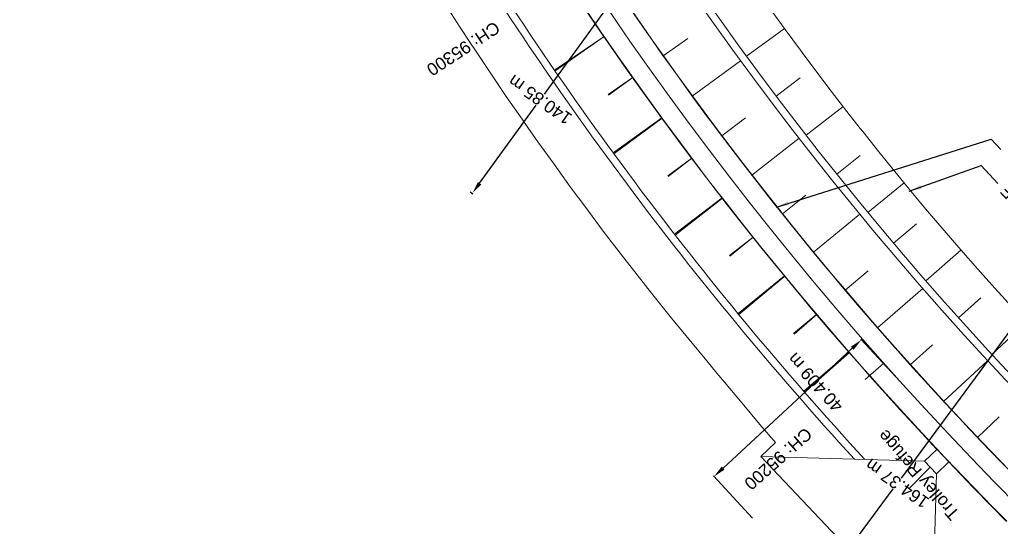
# Model space of a CAD drawing. Header units: metres. Extents: x 644418 to 1306172, y 3366650 to 6747308.
# Drawn here: x 655678.4 to 655875.6, y 3371451 to 3371553.2 of the extents above; entities that cross this region are included whole.
import ezdxf
from ezdxf.enums import TextEntityAlignment as Align

# ---------------------------------------------------------------- set-up
doc = ezdxf.new("R2010")
doc.units = ezdxf.units.M
doc.header["$MEASUREMENT"] = 0
doc.linetypes.add('CENTER', pattern=[2, 1.25, -0.25, 0.25, -0.25])
doc.layers.get('Defpoints').update_dxf_attribs({"lineweight": 0})
for name, color, linetype, lineweight in [('BOUNDARY DIMENTION', 10, 'Continuous', 0), ('Proposed Alignment', 7, 'Continuous', 0), ('Proposed Chainage', 10, 'Continuous', 0), ('PROPOSED DFCC TOE LINE', 239, 'Continuous', 0), ('PROPOSED DFCC TOE SLOPES', 239, 'Continuous', 0), ('PROPOSED DFCC TRACK', 1, 'Continuous', 0)]:
    doc.layers.add(name, color=color, linetype=linetype, lineweight=lineweight)
for name, color, linetype in [('DFCC Boundary', 6, 'CENTER'), ('PROPOSED DFCC FORMATION LINE', 187, 'Continuous'), ('PROPOSED FORMATION LINE - PLAN', 187, 'Continuous'), ('Trolley Refuse', 10, 'Continuous')]:
    doc.layers.add(name, color=color, linetype=linetype)
doc.styles.get("Standard").update_dxf_attribs({"font": 'arial.ttf'})
doc.styles.add('Style-Arial', font='arial.ttf')
doc.dimstyles.new('DIM', dxfattribs={"dimtxt": 2.5, "dimasz": 2.5, "dimexe": 0.18, "dimexo": 0.0625, "dimgap": 0.09, "dimtad": 0, "dimtih": 1, "dimtoh": 1, "dimdec": 3, "dimzin": 0, "dimdsep": 46, "dimtxsty": 'Standard', "dimcen": 0.09, "dimadec": 0, "dimazin": 0, "dimtfac": 1, "dimtdec": 3, "dimtofl": 0, "dimtmove": 0, "dimatfit": 3, "dimfxl": 1, "dimtolj": 1, "dimtzin": 0, "dimarcsym": 0})
doc.dimstyles.new('ISO-25', dxfattribs={"dimtxt": 2.5, "dimasz": 2.5, "dimexe": 1.25, "dimexo": 0.625, "dimtad": 1, "dimtxsty": 'Standard', "dimcen": 2.5, "dimadec": 0, "dimazin": 0, "dimtfac": 1, "dimtmove": 0, "dimatfit": 3, "dimfxl": 1, "dimarcsym": 0})

# ---------------------------------------------------------------- blocks, each defined once
blk = doc.blocks.new('*D1645')
at = {"layer": 'BOUNDARY DIMENTION', "color": 0, "lineweight": -2, "transparency": 16777216}
for p, q in [((655855.28, 3371480.41), (655847.39, 3371488.91)), ((655845.68, 3371487.07), (655839.26, 3371481.12)), ((655819.73, 3371462.98), (655837.26, 3371479.26)), ((655825.66, 3371452.91), (655817.77, 3371461.41))]:
    blk.add_line(p, q, dxfattribs=at)
at = {"layer": 'BOUNDARY DIMENTION', "color": 0, "transparency": 16777216}
for points in [[(655845.39, 3371487.38), (655845.96, 3371486.77), (655847.51, 3371488.78)], [(655819.44, 3371463.29), (655820.01, 3371462.67), (655817.9, 3371461.28)]]:
    blk.add_solid(points, dxfattribs=at)
at = {"layer": 'Defpoints', "color": 0, "transparency": 16777216}
for p in [(655847.51, 3371488.78), (655855.32, 3371480.36), (655825.71, 3371452.87)]:
    blk.add_point(p, dxfattribs=at)
at = {"layer": 'BOUNDARY DIMENTION', "color": 0, "transparency": 16777216, "insert": (655838.26, 3371480.19), "char_height": 2.5, "attachment_point": 5, "rotation": 132}
blk.add_mtext('\\A1;40.409 m', dxfattribs=at)
blk = doc.blocks.new('*D1833')
at = {"layer": 'Defpoints', "color": 0, "linetype": 'Continuous', "ltscale": 0.5, "transparency": 16777216}
for p in [(655935.52, 3371570.97), (655936.2, 3371570.48), (655838.01, 3371438.66)]:
    blk.add_point(p, dxfattribs=at)
at = {"layer": 'DFCC Boundary', "color": 0, "linetype": 'Continuous', "lineweight": -2, "ltscale": 0.5, "transparency": 16777216}
for p, q in [((655935.57, 3371570.94), (655936.34, 3371570.37)), ((655934.71, 3371568.47), (655855.5, 3371460.98)), ((655840.16, 3371440.17), (655853.88, 3371458.78)), ((655838.06, 3371438.62), (655838.82, 3371438.05))]:
    blk.add_line(p, q, dxfattribs=at)
at = {"layer": 'DFCC Boundary', "color": 0, "linetype": 'Continuous', "ltscale": 0.5, "transparency": 16777216}
for points in [[(655934.38, 3371568.71), (655935.05, 3371568.22), (655936.2, 3371570.48)], [(655839.83, 3371440.42), (655840.5, 3371439.92), (655838.68, 3371438.16)]]:
    blk.add_solid(points, dxfattribs=at)
at = {"layer": 'DFCC Boundary', "color": 0, "linetype": 'Continuous', "ltscale": 0.5, "transparency": 16777216, "insert": (655854.69, 3371459.88), "char_height": 2.5, "attachment_point": 5, "rotation": 145}
blk.add_mtext('\\A1;164.37 m', dxfattribs=at)
blk = doc.blocks.new('*D1834')
at = {"layer": 'Defpoints', "color": 0, "linetype": 'Continuous', "ltscale": 0.5, "transparency": 16777216}
for p in [(655851.34, 3371632.74), (655851.82, 3371632.4), (655768.84, 3371518.59)]:
    blk.add_point(p, dxfattribs=at)
at = {"layer": 'DFCC Boundary', "color": 0, "linetype": 'Continuous', "lineweight": -2, "ltscale": 0.5, "transparency": 16777216}
for p, q in [((655851.39, 3371632.71), (655851.97, 3371632.29)), ((655850.36, 3371630.37), (655783.73, 3371538.18)), ((655770.78, 3371520.26), (655782.13, 3371535.96)), ((655768.89, 3371518.55), (655769.46, 3371518.13))]:
    blk.add_line(p, q, dxfattribs=at)
at = {"layer": 'DFCC Boundary', "color": 0, "linetype": 'Continuous', "ltscale": 0.5, "transparency": 16777216}
for points in [[(655850.02, 3371630.61), (655850.69, 3371630.13), (655851.82, 3371632.4)], [(655770.45, 3371520.51), (655771.12, 3371520.02), (655769.32, 3371518.24)]]:
    blk.add_solid(points, dxfattribs=at)
at = {"layer": 'DFCC Boundary', "color": 0, "linetype": 'Continuous', "ltscale": 0.5, "transparency": 16777216, "insert": (655782.93, 3371537.07), "char_height": 2.5, "attachment_point": 5, "rotation": 145}
blk.add_mtext('\\A1;140.85 m', dxfattribs=at)

msp = doc.modelspace()

# ---------------------------------------------------------------- linework, layer by layer
at = {"layer": 'Proposed Alignment', "color": 2, "lineweight": 0, "flags": 128}
msp.add_lwpolyline([(655830.2661, 3371468.114), (655830.2493, 3371468.1336)], dxfattribs=at)
at = {"layer": 'Proposed Chainage', "linetype": 'Continuous', "lineweight": 0, "flags": 128}
msp.add_lwpolyline([(655848.2558, 3371480.7641), (655851.9958, 3371484.0825)], dxfattribs=at)
at = {"layer": 'PROPOSED DFCC FORMATION LINE', "lineweight": 0, "flags": 128}
for points in [[(655876.6898, 3371452.2565), (655873.7517, 3371455.227), (655869.9906, 3371459.0816), (655866.2592, 3371462.9648), (655862.7123, 3371466.7118), (655862.5576, 3371466.8764), (655858.8861, 3371470.8163), (655855.2448, 3371474.7841), (655851.6339, 3371478.7797), (655849.1534, 3371481.5605), (655848.0538, 3371482.8027), (655844.5045, 3371486.8531), (655840.9864, 3371490.9305), (655837.4995, 3371495.0347), (655836.0243, 3371496.7905), (655834.0442, 3371499.1655), (655830.6205, 3371503.3226), (655827.2288, 3371507.5057), (655823.8691, 3371511.7147), (655823.3355, 3371512.3893), (655820.5418, 3371515.9493), (655817.247, 3371520.2092), (655813.9849, 3371524.4942), (655811.0976, 3371528.3443), (655810.7556, 3371528.804), (655807.5594, 3371533.1385), (655804.3965, 3371537.4972), (655801.2671, 3371541.88), (655799.3205, 3371544.6424), (655798.1712, 3371546.2867), (655795.1092, 3371550.7169), (655792.0811, 3371555.1704)], [(655876.7252, 3371452.2917), (655873.7873, 3371455.2621), (655870.0266, 3371459.1163), (655866.2954, 3371462.9993), (655862.7487, 3371466.746), (655862.5941, 3371466.9106), (655858.9228, 3371470.8502), (655855.2817, 3371474.8177), (655851.6712, 3371478.813), (655849.1908, 3371481.5937), (655848.0913, 3371482.8358), (655844.5423, 3371486.8859), (655841.0244, 3371490.963), (655837.5377, 3371495.0669), (655836.0626, 3371496.8226), (655834.0826, 3371499.1974), (655830.6592, 3371503.3542), (655827.2677, 3371507.5371), (655823.9083, 3371511.7458), (655823.3748, 3371512.4203), (655820.5813, 3371515.98), (655817.2867, 3371520.2396), (655814.0248, 3371524.5243), (655811.1377, 3371528.3742), (655810.7957, 3371528.8339), (655807.5998, 3371533.168), (655804.4371, 3371537.5264), (655801.3079, 3371541.9089), (655799.3615, 3371544.6711), (655798.2122, 3371546.3153), (655795.1504, 3371550.7451), (655792.1226, 3371555.1983)], [(655879.1352, 3371460.5204), (655875.4146, 3371464.3336), (655871.7232, 3371468.1751), (655868.2143, 3371471.8819), (655868.0613, 3371472.0448), (655864.4291, 3371475.9424), (655860.8269, 3371479.8676), (655857.2548, 3371483.8203), (655854.8009, 3371486.5713), (655853.7131, 3371487.8003), (655850.2019, 3371491.8072), (655846.7215, 3371495.8408), (655843.272, 3371499.901), (655841.8126, 3371501.638), (655839.8537, 3371503.9875), (655836.4668, 3371508.1), (655833.1114, 3371512.2383), (655829.7878, 3371516.4021), (655829.26, 3371517.0695), (655826.4962, 3371520.5912), (655823.2367, 3371524.8055), (655820.0096, 3371529.0445), (655817.1534, 3371532.8533), (655816.815, 3371533.3081), (655813.6531, 3371537.596), (655810.5241, 3371541.908), (655807.4282, 3371546.2438), (655805.5026, 3371548.9765), (655804.3656, 3371550.6032), (655801.3364, 3371554.9858)], [(655879.1709, 3371460.5554), (655875.4505, 3371464.3683), (655871.7594, 3371468.2096), (655868.2507, 3371471.9162), (655868.0978, 3371472.079), (655864.4658, 3371475.9763), (655860.8639, 3371479.9013), (655857.292, 3371483.8537), (655854.8383, 3371486.6045), (655853.7505, 3371487.8334), (655850.2396, 3371491.84), (655846.7594, 3371495.8734), (655843.3102, 3371499.9332), (655841.8509, 3371501.6701), (655839.8922, 3371504.0194), (655836.5055, 3371508.1316), (655833.1504, 3371512.2696), (655829.827, 3371516.4331), (655829.2992, 3371517.1005), (655826.5357, 3371520.622), (655823.2764, 3371524.8359), (655820.0495, 3371529.0746), (655817.1935, 3371532.8831), (655816.8551, 3371533.3379), (655813.6935, 3371537.6255), (655810.5647, 3371541.9372), (655807.469, 3371546.2727), (655805.5435, 3371549.0052), (655804.4066, 3371550.6318), (655801.3777, 3371555.0141)]]:
    msp.add_lwpolyline(points, dxfattribs=at)
at = {"layer": 'PROPOSED DFCC TOE LINE', "lineweight": 0, "flags": 128}
for points in [[(656106.8777, 3371319.4448), (656102.06, 3371321.5246, -0.15618187), (655788.68, 3371597.0227), (655786, 3371601.5343), (655783.3637, 3371606.0452), (655780.7534, 3371610.5804), (655778.1669, 3371615.1383), (655775.6021, 3371619.7177), (655773.0568, 3371624.3171), (655770.5287, 3371628.9353), (655768.0157, 3371633.5707), (655765.5155, 3371638.2223), (655763.0258, 3371642.8886), (655760.5442, 3371647.5683), (655758.0683, 3371652.2603), (655755.596, 3371656.9631), (655753.1228, 3371661.6792), (655750.652, 3371666.3967), (655748.3495, 3371670.7937)], [(656107.4673, 3371320.8241), (656102.6571, 3371322.9006, -0.15617975), (655789.9682, 3371597.7912), (655787.2924, 3371602.2958), (655784.6613, 3371606.7978), (655782.0557, 3371611.3247), (655779.4735, 3371615.875), (655776.9126, 3371620.4474), (655774.3709, 3371625.0404), (655771.846, 3371629.6528), (655769.3357, 3371634.2833), (655766.8378, 3371638.9304), (655764.3501, 3371643.593), (655761.8701, 3371648.2697), (655759.3955, 3371652.9593), (655756.924, 3371657.6604), (655754.4512, 3371662.3759), (655751.9807, 3371667.0926), (655750.8461, 3371669.2595)], [(655848.1784, 3371464.7287, -0.05072616), (655761.5418, 3371580.8337), (655758.7744, 3371585.4926), (655756.0285, 3371590.1909), (655753.3178, 3371594.9004), (655750.6399, 3371599.6195), (655747.9924, 3371604.3465), (655745.373, 3371609.0799), (655742.7791, 3371613.8183), (655742.3725, 3371614.5684)], [(655846.0902, 3371464.788, -0.05021855), (655760.2536, 3371580.0653), (655757.482, 3371584.7312), (655754.731, 3371589.4384), (655752.0155, 3371594.1561), (655749.3333, 3371598.8828), (655746.6818, 3371603.6169), (655744.0588, 3371608.3566), (655741.7406, 3371612.5916)]]:
    msp.add_lwpolyline(points, format="xyb", dxfattribs=at)
for points in [[(655830.2493, 3371468.1336), (655827.129, 3371471.7443), (655823.5499, 3371476.0015), (655819.9848, 3371480.2696), (655818.464, 3371482.0845), (655816.4227, 3371484.5395), (655812.8886, 3371488.8326), (655809.3726, 3371493.1407), (655805.89, 3371497.476), (655805.3369, 3371498.1709), (655802.4407, 3371501.838), (655799.0249, 3371506.2264), (655795.6427, 3371510.641), (655792.6715, 3371514.6245), (655792.3178, 3371515.0989), (655789.0156, 3371519.5735), (655785.7493, 3371524.0745), (655782.5158, 3371528.5991), (655780.5041, 3371531.4504), (655779.3162, 3371533.1477), (655776.1534, 3371537.722), (655773.032, 3371542.3247), (655769.945, 3371546.9505), (655768.8389, 3371548.6283), (655766.8954, 3371551.6008), (655763.8813, 3371556.2743)], [(655829.1668, 3371555.3274), (655832.1938, 3371551.1586), (655835.255, 3371547.0149), (655835.5826, 3371546.5754), (655838.345, 3371542.8926), (655841.4536, 3371538.7842), (655844.5937, 3371534.6997), (655847.2623, 3371531.2908), (655847.7719, 3371530.6447), (655850.981, 3371526.6141), (655854.2177, 3371522.6055), (655857.4869, 3371518.6232), (655859.3788, 3371516.3489), (655860.7883, 3371514.6676), (655864.1198, 3371510.7372), (655867.4915, 3371506.8412), (655870.8934, 3371502.9717), (655871.9476, 3371501.7852), (655874.3258, 3371499.1293), (655877.7875, 3371495.3133)], [(655877.2823, 3371419.7158), (655875.313, 3371421.6013), (655873.2419, 3371423.5364), (655869.1937, 3371427.3498), (655865.1846, 3371431.2046), (655864.6198, 3371431.7681), (655861.6632, 3371428.9698), (655827.285, 3371465.2925), (655830.2661, 3371468.114)], [(655860.1615, 3371464.3883), (655827.285, 3371465.2925)]]:
    msp.add_lwpolyline(points, dxfattribs=at)
at = {"layer": 'PROPOSED DFCC TOE LINE', "lineweight": 0}
msp.add_lwpolyline([(655862.5674, 3371461.8463), (655861.6632, 3371428.9698)], dxfattribs=at)
at = {"layer": 'PROPOSED DFCC TOE SLOPES', "linetype": 'Continuous', "lineweight": 0, "flags": 128}
for points in [[(655824.4441, 3371545.7947), (655832.0508, 3371551.3555)], [(655795.8055, 3371549.7974), (655785.8284, 3371543.0393)], [(655795.8358, 3371549.7535), (655785.9561, 3371542.8546)], [(655807.6946, 3371545.8707), (655812.6095, 3371549.3557)], [(655813.5056, 3371537.7993), (655823.2335, 3371544.9106)], [(655801.5609, 3371541.5546), (655796.6208, 3371538.105)], [(655801.5922, 3371541.5106), (655796.7026, 3371537.9904)], [(655830.3718, 3371537.8084), (655835.184, 3371541.4337)], [(655836.4135, 3371529.907), (655843.8451, 3371535.6734)], [(655807.435, 3371533.3952), (655797.6557, 3371526.3546)], [(655807.4669, 3371533.3511), (655797.7905, 3371526.1689)], [(655819.4334, 3371529.8129), (655824.2456, 3371533.4383)], [(655825.475, 3371521.9115), (655834.9952, 3371529.2985)], [(655813.427, 3371525.3214), (655808.589, 3371521.7305)], [(655813.4592, 3371525.2785), (655808.6729, 3371521.6187)], [(655842.5666, 3371522.092), (655847.2738, 3371525.8526)], [(655848.8302, 3371514.3653), (655856.0844, 3371520.3317)], [(655819.5334, 3371517.3348), (655809.961, 3371510.0154)], [(655819.5659, 3371517.2928), (655810.098, 3371509.8383)], [(655831.6282, 3371514.0965), (655836.3354, 3371517.8572)], [(655837.8917, 3371506.3698), (655847.1982, 3371514.0242)], [(655853.9504, 3371508.2015), (655858.5488, 3371512.0945)], [(655825.752, 3371509.436), (655821.0181, 3371505.7088)], [(655825.7853, 3371509.3943), (655821.1048, 3371505.6002)], [(655860.431, 3371500.6559), (655867.5082, 3371506.8222)], [(655832.0824, 3371501.6262), (655822.7214, 3371494.0379)], [(655832.1162, 3371501.5851), (655822.8642, 3371493.8646)], [(655844.2644, 3371498.7329), (655848.8628, 3371502.6258)], [(655850.7451, 3371491.1873), (655859.8303, 3371499.1031)], [(655867.0177, 3371493.2038), (655871.5027, 3371497.2269)], [(655838.5231, 3371493.9072), (655833.8969, 3371490.0469)], [(655838.5576, 3371493.8666), (655833.9869, 3371489.941)], [(655873.7129, 3371485.8492), (655880.6243, 3371492.2319)], [(655857.3318, 3371483.7352), (655861.8168, 3371487.7583)], [(655845.0728, 3371486.2804), (655835.9312, 3371478.429)], [(655845.108, 3371486.2404), (655836.0792, 3371478.2601)], [(655864.027, 3371476.3806), (655872.8795, 3371484.5558)], [(655870.827, 3371469.1218), (655875.1945, 3371473.2721)], [(655861.3345, 3371463.1489), (655857.1171, 3371458.846)]]:
    msp.add_lwpolyline(points, dxfattribs=at)
at = {"layer": 'PROPOSED DFCC TRACK', "color": 12, "flags": 128}
msp.add_lwpolyline([(656110.5038, 3371300.7912), (656105.5786, 3371302.8376), (656100.6672, 3371304.9165), (656095.7706, 3371307.0303, -0.15620378), (655775.111, 3371588.9281), (655772.3872, 3371593.5135), (655769.6961, 3371598.1181), (655767.0356, 3371602.7404), (655764.4034, 3371607.3789), (655761.7972, 3371612.0321), (655759.2149, 3371616.6985), (655756.6539, 3371621.3768), (655754.1121, 3371626.0654), (655751.5871, 3371630.7632), (655749.0764, 3371635.4686), (655746.5778, 3371640.1804), (655744.0888, 3371644.8973), (655741.6071, 3371649.618), (655739.1301, 3371654.3413), (655736.6556, 3371659.0659), (655653.392, 3371818.0706)], format="xyb", dxfattribs=at)
at = {"layer": 'Trolley Refuse'}
msp.add_lwpolyline([(655862.7035, 3371466.7942), (655865.1094, 3371464.2522), (655862.5674, 3371461.8463), (655860.1615, 3371464.3883)], close=True, dxfattribs=at)

# ---------------------------------------------------------------- texts
at = {"layer": 'Proposed Chainage', "lineweight": 0, "char_height": 2.5, "attachment_point": 4, "line_spacing_factor": 0.6, "style": 'Style-Arial'}
for s, insert, rotation in [('CH: 95300', (655774.4888, 3371551.9365), 213.396661), ('CH: 95200', (655837.0356, 3371470.3921), 221.581773)]:
    msp.add_mtext(s, dxfattribs=dict(at, insert=insert, rotation=rotation))
at = {"layer": 'PROPOSED DFCC TOE LINE', "lineweight": 0}
msp.add_text('TOE LINE', height=2.5, rotation=133.075227, dxfattribs=at).set_placement((655877.0168, 3371520.2042), align=Align.RIGHT)
at = {"layer": 'Trolley Refuse', "style": 'Style-Arial'}
msp.add_text('Trolley Refuge', height=2.5, rotation=131.169955, dxfattribs=at).set_placement((655867.3907, 3371453.8751))

# ---------------------------------------------------------------- dimensions: what is measured, and where the dimension line sits
at = {"layer": 'BOUNDARY DIMENTION'}
dim = msp.add_linear_dim(base=(655847.5086, 3371488.7753), p1=(655825.7071, 3371452.8674), p2=(655855.3192, 3371480.3637), angle=42.87827, dimstyle='DIM', override={"dimpost": ' m'}, dxfattribs=at)
dim.commit()
dim.dimension.update_dxf_attribs({"geometry": '*D1645', "text_midpoint": (655838.262, 3371480.1894), "dimtype": 129, "text_rotation": 132})
at = {"layer": 'DFCC Boundary', "linetype": 'Continuous', "ltscale": 0.5}
for base, p1, p2, angle, picture, middle in [((655851.8212, 3371632.3955), (655768.8371, 3371518.5854), (655851.3392, 3371632.7437), 54.144373, '*D1834', (655782.9286, 3371537.0688)), ((655936.1952, 3371570.4776), (655838.0052, 3371438.656), (655935.5211, 3371570.9743), 53.610565, '*D1833', (655854.6866, 3371459.8794))]:
    dim = msp.add_linear_dim(base=base, p1=p1, p2=p2, angle=angle, dimstyle='DIM', override={"dimdec": 2, "dimpost": ' m'}, dxfattribs=at)
    dim.commit()
    dim.dimension.update_dxf_attribs({"geometry": picture, "text_midpoint": middle, "dimtype": 129, "text_rotation": 145})

# ---------------------------------------------------------------- leaders
at = {"layer": 'PROPOSED DFCC TOE LINE', "lineweight": 0}
msp.add_leader([(655857.1414, 3371518.6633), (655871.5902, 3371523.8577), (655874.9534, 3371520.2457)], dimstyle='ISO-25', override={"dimtxt": 3, "dimasz": 2.5, "dimgap": 0.625, "dimtad": 0, "dimdec": 3, "dimzin": 2, "dimtdec": 3}, dxfattribs=at)
at = {"layer": 'PROPOSED FORMATION LINE - PLAN', "lineweight": 0}
msp.add_leader([(655830.4643, 3371515.4749), (655873.6029, 3371529.0974), (655875.5226, 3371527.0195)], dimstyle='ISO-25', override={"dimtxt": 3, "dimasz": 2.5, "dimgap": 0.625, "dimtad": 0, "dimdec": 3, "dimzin": 2, "dimtdec": 3}, dxfattribs=at)

doc.saveas('drawing.dxf')
